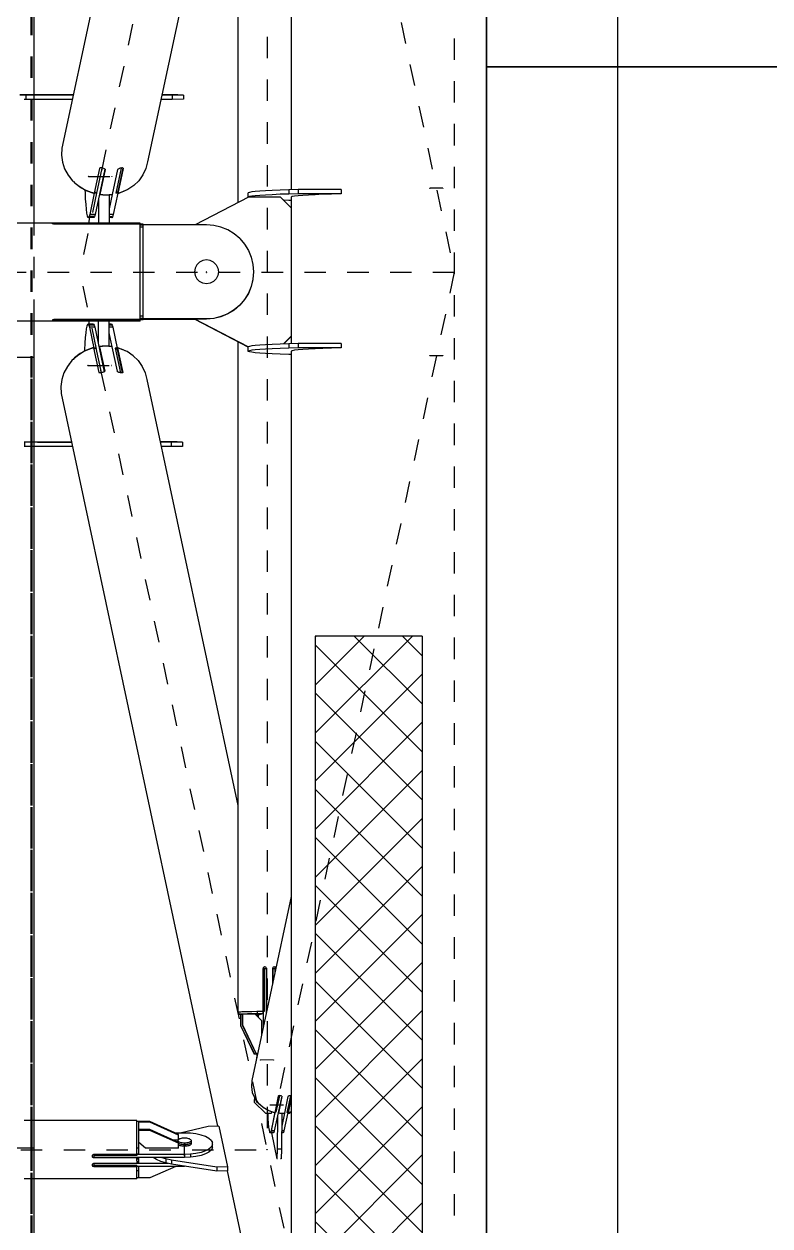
# Model space of a CAD drawing. Header units: millimetres. Extents: x 149919 to 150445, y 136651 to 136866.
# Drawn here: x 150263.5 to 150266.99, y 136762.32 to 136767.93 of the extents above; entities that cross this region are included whole.
import ezdxf

# ---------------------------------------------------------------- set-up
doc = ezdxf.new("R2010")
doc.units = ezdxf.units.MM
doc.header["$LTSCALE"] = 0.25
for name, pattern in [('CENTER', [50.8, 31.75, -6.35, 6.35, -6.35]), ('HIDDEN', [9.525, 6.35, -3.175]), ('XKITLINE00', [0]), ('XKITLINE02', [4, 2, -2])]:
    doc.linetypes.add(name, pattern=pattern)
doc.layers.add('Wall', color=7, linetype='Continuous')

# ---------------------------------------------------------------- blocks, each defined once
blk = doc.blocks.new('çatıı')
h = blk.add_hatch()
h.set_pattern_fill('ANSI37', color=1, scale=5, style=0)
h.set_pattern_definition([(45, (-69476.393, -4107.69), (-11.2253202, 11.2253202), []), (135, (-69476.393, -4107.69), (-11.2253202, -11.2253202), [])])
h.paths.add_polyline_path([(12355, 11470.27), (12305, 11470.27), (12305, 10170.27), (12355, 10170.27)])
at = {"color": 8, "linetype": 'CENTER'}
for p, q in [((12370, 12689.51), (12370, 11020.27)), ((12370, 12460.27), (12196.44, 11647.05)), ((12282.5, 12050.27), (12282.5, 11230.27)), ((12282.5, 12050.27), (12370, 11640.27)), ((12199.06, 11685.03), (12210.02, 11685)), ((12364.62, 11679.44), (12358.65, 11679.46)), ((11840, 11640.27), (12370, 11640.27)), ((12254.2, 11640.14), (12254.2, 11640.41)), ((12370, 11640.27), (12282.5, 11230.27)), ((12196.41, 11633.65), (12370, 10820.27)), ((12198.82, 11596.7), (12209.78, 11596.67)), ((12364.65, 11601.21), (12358.67, 11601.22)), ((12285.48, 11272.17), (12279.51, 11272.19)), ((12283.97, 11251.2), (12289.95, 11251.19)), ((12243.98, 11227.5), (12243.98, 11233.05)), ((11927.5, 11230.27), (12282.5, 11230.27))]:
    blk.add_line(p, q, dxfattribs=at)
at = {"color": 8, "linetype": 'XKITLINE00'}
for p, q in [((12446.2, 12689.51), (12446.2, 11020.27)), ((12293.8, 12255.76), (12293.8, 11678.81)), ((12259.38, 12039.06), (12186.64, 11698.23)), ((12268.9, 11986.86), (12268.9, 11672.77)), ((12268.9, 11889.45), (12226.71, 11691.79)), ((12169.75, 11722.97), (12166.99, 11722.98)), ((12173.13, 11723.1), (12167.01, 11723.11)), ((12169.75, 11720.97), (12168.99, 11720.97)), ((12175.87, 11722.96), (12169.75, 11722.97)), ((12169.75, 11722.97), (12169.75, 11720.97)), ((12175.87, 11720.96), (12169.75, 11720.97)), ((12179.41, 11723.1), (12173.13, 11723.1)), ((12182.15, 11722.95), (12175.87, 11722.96)), ((12182.15, 11720.95), (12175.87, 11720.96)), ((12185.8, 11723.09), (12179.41, 11723.1)), ((12188.54, 11722.95), (12182.15, 11722.95)), ((12188.54, 11720.95), (12182.15, 11720.95)), ((12191.94, 11723.09), (12185.8, 11723.09)), ((12191.91, 11722.95), (12188.54, 11722.95)), ((12191.49, 11720.95), (12188.54, 11720.95)), ((12238.16, 11721), (12232.95, 11720.99)), ((12238.16, 11723), (12233.37, 11722.99)), ((12235.42, 11723.14), (12233.41, 11723.14)), ((12240.76, 11723.16), (12235.42, 11723.14)), ((12235.42, 11723.14), (12235.42, 11722.99)), ((12243.5, 11723.02), (12238.16, 11723)), ((12238.16, 11723), (12238.16, 11721)), ((12243.5, 11721.02), (12238.16, 11721)), ((12243.5, 11723.02), (12240.76, 11723.16)), ((12240.76, 11723.16), (12240.76, 11723.01)), ((12243.5, 11723.02), (12243.5, 11721.02)), ((12186.64, 11698.23), (12186.46, 11694.98)), ((12186.46, 11694.98), (12186.9, 11691.73)), ((12186.9, 11691.73), (12187.93, 11688.58)), ((12226.71, 11691.79), (12225.93, 11688.64)), ((12187.93, 11688.58), (12189.54, 11685.63)), ((12189.54, 11685.63), (12191.66, 11682.96)), ((12204.21, 11688.73), (12201.73, 11677.11)), ((12206.71, 11688.46), (12202.18, 11667.23)), ((12205.26, 11688.86), (12202.78, 11677.23)), ((12204.31, 11688.85), (12204.21, 11688.73)), ((12204.51, 11688.94), (12204.31, 11688.85)), ((12206.75, 11688.42), (12204.4, 11677.41)), ((12206.92, 11688.16), (12204.43, 11676.53)), ((12204.79, 11688.98), (12204.51, 11688.94)), ((12205.12, 11688.98), (12204.79, 11688.98)), ((12205.26, 11688.86), (12205.04, 11688.98)), ((12205.48, 11688.93), (12205.12, 11688.98)), ((12205.77, 11688.86), (12205.26, 11688.86)), ((12205.85, 11688.84), (12205.48, 11688.93)), ((12206.2, 11688.71), (12205.85, 11688.84)), ((12206.45, 11688.58), (12206.2, 11688.71)), ((12206.5, 11688.57), (12206.45, 11688.58)), ((12206.72, 11688.45), (12206.5, 11688.57)), ((12206.87, 11688.31), (12206.72, 11688.45)), ((12206.87, 11688.31), (12206.92, 11688.16)), ((12212.69, 11688.16), (12210.21, 11676.53)), ((12214.3, 11688.84), (12211.81, 11677.21)), ((12212.8, 11688.3), (12212.69, 11688.16)), ((12215.15, 11688.92), (12212.76, 11677.72)), ((12213, 11688.44), (12212.8, 11688.3)), ((12215.18, 11688.91), (12212.85, 11677.99)), ((12215.36, 11688.71), (12212.88, 11677.08)), ((12213.27, 11688.57), (12213, 11688.44)), ((12213.48, 11688.63), (12213.27, 11688.57)), ((12213.59, 11688.68), (12213.48, 11688.63)), ((12213.95, 11688.81), (12213.59, 11688.68)), ((12214.31, 11688.9), (12213.95, 11688.81)), ((12214.3, 11688.84), (12214.06, 11688.84)), ((12214.45, 11688.92), (12214.3, 11688.84)), ((12214.65, 11688.95), (12214.31, 11688.9)), ((12214.95, 11688.95), (12214.65, 11688.95)), ((12215.17, 11688.91), (12214.95, 11688.95)), ((12215.32, 11688.83), (12215.17, 11688.91)), ((12215.32, 11688.83), (12215.36, 11688.71)), ((12224.55, 11685.68), (12222.64, 11683.01)), ((12225.93, 11688.64), (12224.55, 11685.68)), ((12190.34, 11684.63), (12190.63, 11684.17)), ((12190.63, 11684.17), (12191.16, 11683.59)), ((12194.25, 11680.66), (12191.66, 11682.96)), ((12192.07, 11682.6), (12192.84, 11681.75)), ((12195.46, 11679.7), (12192.84, 11681.75)), ((12197.21, 11678.79), (12194.25, 11680.66)), ((12220.24, 11680.69), (12217.42, 11678.82)), ((12222.64, 11683.01), (12220.24, 11680.69)), ((12198.41, 11678.08), (12195.46, 11679.7)), ((12200.45, 11677.42), (12197.21, 11678.79)), ((12197.44, 11678.61), (12197.47, 11677.55)), ((12197.47, 11677.55), (12197.6, 11674.57)), ((12197.6, 11674.57), (12197.78, 11671.91)), ((12198.45, 11678.27), (12198.41, 11678.08)), ((12201.59, 11676.94), (12198.41, 11678.08)), ((12201.82, 11677.23), (12199.69, 11667.23)), ((12201.73, 11677.11), (12200.45, 11677.42)), ((12201.63, 11677.13), (12201.59, 11676.94)), ((12201.81, 11677.51), (12201.82, 11677.23)), ((12202.78, 11677.23), (12201.82, 11677.23)), ((12202.78, 11677.23), (12201.86, 11677.72)), ((12203.74, 11674.54), (12203.71, 11663.11)), ((12204.27, 11677.05), (12204.3, 11676.38)), ((12204.42, 11676.96), (12204.3, 11676.38)), ((12205.74, 11676.23), (12204.3, 11676.38)), ((12204.4, 11677.63), (12204.42, 11676.96)), ((12204.4, 11677.41), (12204.43, 11676.53)), ((12207.41, 11676.3), (12204.43, 11676.53)), ((12205.78, 11676.43), (12205.74, 11676.23)), ((12207.19, 11676.18), (12205.74, 11676.23)), ((12208.64, 11676.22), (12207.19, 11676.18)), ((12210.21, 11676.53), (12207.41, 11676.3)), ((12208.68, 11676.4), (12208.64, 11676.22)), ((12210.07, 11676.37), (12208.64, 11676.22)), ((12208.72, 11676.23), (12208.69, 11663.11)), ((12210.14, 11676.52), (12208.71, 11669.8)), ((12210.11, 11676.52), (12210.07, 11676.37)), ((12212.78, 11677.21), (12210.64, 11667.21)), ((12212.76, 11677.72), (12211.81, 11677.21)), ((12212.78, 11677.21), (12211.81, 11677.21)), ((12212.87, 11677.49), (12212.74, 11676.91)), ((12213.97, 11677.36), (12212.74, 11676.91)), ((12212.74, 11677.03), (12212.74, 11676.91)), ((12212.76, 11677.72), (12212.78, 11677.21)), ((12212.85, 11678.12), (12212.87, 11677.49)), ((12212.85, 11677.99), (12212.88, 11677.08)), ((12214.28, 11677.44), (12212.88, 11677.08)), ((12217.42, 11678.82), (12214.28, 11677.44)), ((12215.84, 11678.04), (12214.73, 11677.64)), ((12216.51, 11678.42), (12215.84, 11678.04)), ((12215.86, 11678.13), (12215.84, 11678.04)), ((12273.8, 11675.32), (12248.96, 11662.4)), ((12274.31, 11677.55), (12273.76, 11677.36)), ((12273.76, 11675.3), (12273.76, 11677.36)), ((12274.31, 11675.55), (12273.76, 11675.36)), ((12288.8, 11675.32), (12273.8, 11675.32)), ((12275.4, 11677.74), (12274.31, 11677.55)), ((12275.4, 11675.74), (12274.31, 11675.55)), ((12277.03, 11677.93), (12275.4, 11677.74)), ((12277.03, 11675.93), (12275.4, 11675.74)), ((12279.18, 11678.11), (12277.03, 11677.93)), ((12279.18, 11676.12), (12277.03, 11675.93)), ((12281.83, 11678.29), (12279.18, 11678.11)), ((12281.83, 11676.29), (12279.18, 11676.12)), ((12284.98, 11678.46), (12281.83, 11678.29)), ((12284.98, 11676.46), (12281.83, 11676.29)), ((12288.59, 11678.62), (12284.98, 11678.46)), ((12288.59, 11676.63), (12284.98, 11676.46)), ((12292.65, 11678.78), (12288.59, 11678.62)), ((12292.65, 11676.78), (12288.59, 11676.63)), ((12293.8, 11670.32), (12288.8, 11675.32)), ((12297.11, 11678.92), (12292.65, 11678.78)), ((12292.65, 11678.78), (12292.65, 11676.78)), ((12297.11, 11676.92), (12292.65, 11676.78)), ((12294.31, 11675.55), (12293.76, 11675.36)), ((12293.76, 11675.36), (12293.76, 11675.16)), ((12293.8, 11675.15), (12293.76, 11675.16)), ((12293.8, 11675.37), (12293.8, 11670.32)), ((12295.4, 11675.74), (12294.31, 11675.55)), ((12297.03, 11675.93), (12295.4, 11675.74)), ((12299.18, 11676.12), (12297.03, 11675.93)), ((12317.11, 11678.92), (12297.11, 11678.92)), ((12297.11, 11678.92), (12297.11, 11676.92)), ((12317.11, 11676.92), (12297.11, 11676.92)), ((12301.83, 11676.29), (12299.18, 11676.12)), ((12304.98, 11676.46), (12301.83, 11676.29)), ((12308.59, 11676.63), (12304.98, 11676.46)), ((12312.65, 11676.78), (12308.59, 11676.63)), ((12317.11, 11676.92), (12312.65, 11676.78)), ((12317.11, 11678.92), (12317.11, 11676.92)), ((12197.78, 11671.91), (12197.99, 11669.65)), ((12197.99, 11669.65), (12198.24, 11667.86)), ((12292.65, 11673.74), (12290.29, 11673.83)), ((12293.8, 11673.7), (12292.65, 11673.74)), ((12293.8, 11670.32), (12293.8, 11610.35)), ((12223.2, 11663.11), (11986.8, 11663.11)), ((12198.24, 11667.86), (12198.52, 11666.59)), ((12198.52, 11666.59), (12198.81, 11665.88)), ((12199.1, 11665.75), (12198.81, 11665.88)), ((12199.4, 11666.21), (12199.1, 11665.75)), ((12201.59, 11665.74), (12199.1, 11665.75)), ((12199.34, 11665.75), (12199.33, 11663.11)), ((12199.69, 11667.23), (12199.4, 11666.21)), ((12201.89, 11666.2), (12199.4, 11666.21)), ((12202.18, 11667.23), (12199.69, 11667.23)), ((12201.89, 11666.2), (12201.59, 11665.74)), ((12202.18, 11667.23), (12201.89, 11666.2)), ((12210.06, 11665.72), (12208.69, 11665.73)), ((12210.64, 11667.21), (12208.7, 11667.21)), ((12210.36, 11666.18), (12208.7, 11666.18)), ((12210.36, 11666.18), (12210.06, 11665.72)), ((12210.64, 11667.21), (12210.36, 11666.18)), ((12223.2, 11661.97), (12223.2, 11663.11)), ((12182.19, 11662.94), (12182.11, 11662.92)), ((12182.11, 11662.92), (12182.11, 11662.91)), ((12182.36, 11662.96), (12182.19, 11662.94)), ((12182.36, 11662.83), (12182.19, 11662.89)), ((12182.6, 11662.97), (12182.36, 11662.96)), ((12182.6, 11662.78), (12182.36, 11662.83)), ((12182.89, 11662.97), (12182.6, 11662.97)), ((12182.89, 11662.75), (12182.6, 11662.78)), ((12183.2, 11662.98), (12182.89, 11662.97)), ((12182.89, 11662.97), (12182.89, 11662.75)), ((12183.2, 11662.74), (12182.89, 11662.75)), ((12183.2, 11662.98), (12183.2, 11662.74)), ((12223.2, 11662.98), (12183.2, 11662.98)), ((12223.2, 11662.74), (12183.2, 11662.74)), ((12224.7, 11662.62), (12223.2, 11662.62)), ((12224.7, 11662.56), (12223.2, 11662.56)), ((12254.2, 11662.4), (12223.2, 11662.4)), ((12224.7, 11662.27), (12223.2, 11662.27)), ((12223.2, 11619.05), (12223.2, 11661.97)), ((12224.7, 11661.36), (12223.2, 11661.36)), ((12224.7, 11662.62), (12224.7, 11662.56)), ((12224.7, 11662.56), (12224.7, 11662.4)), ((12224.7, 11621.32), (12224.7, 11662.27)), ((12257.64, 11662.13), (12254.2, 11662.4)), ((12260.99, 11661.32), (12257.64, 11662.13)), ((12264.18, 11660), (12260.99, 11661.32)), ((12267.13, 11658.2), (12264.18, 11660)), ((12269.75, 11655.96), (12267.13, 11658.2)), ((12269.75, 11655.96), (12271.99, 11653.34)), ((12271.99, 11653.34), (12273.8, 11650.39)), ((12273.8, 11650.39), (12275.12, 11647.21)), ((12275.12, 11647.21), (12275.92, 11643.85)), ((12248.87, 11642.19), (12248.6, 11640.46)), ((12249.66, 11643.75), (12248.87, 11642.19)), ((12250.9, 11644.99), (12249.66, 11643.75)), ((12252.46, 11645.78), (12250.9, 11644.99)), ((12254.2, 11646.06), (12252.46, 11645.78)), ((12255.93, 11645.78), (12254.2, 11646.06)), ((12257.49, 11644.99), (12255.93, 11645.78)), ((12258.73, 11643.75), (12257.49, 11644.99)), ((12258.73, 11643.75), (12259.52, 11642.19)), ((12259.52, 11642.19), (12259.8, 11640.46)), ((12275.92, 11643.85), (12276.2, 11640.41)), ((12248.6, 11640.46), (12248.87, 11638.73)), ((12248.87, 11638.73), (12249.66, 11637.17)), ((12248.87, 11638.71), (12249.66, 11637.14)), ((12248.87, 11638.71), (12249.66, 11637.14)), ((12248.87, 11638.68), (12249.66, 11637.12)), ((12250.9, 11635.93), (12249.66, 11637.17)), ((12250.9, 11635.91), (12249.66, 11637.14)), ((12250.9, 11635.91), (12249.66, 11637.14)), ((12250.9, 11635.88), (12249.66, 11637.12)), ((12252.46, 11635.14), (12250.9, 11635.93)), ((12252.46, 11635.11), (12250.9, 11635.91)), ((12252.46, 11635.11), (12250.9, 11635.91)), ((12252.46, 11635.09), (12250.9, 11635.88)), ((12254.2, 11634.86), (12252.46, 11635.14)), ((12254.2, 11634.84), (12252.46, 11635.11)), ((12254.2, 11634.84), (12252.46, 11635.11)), ((12254.2, 11634.81), (12252.46, 11635.09)), ((12255.93, 11635.14), (12254.2, 11634.86)), ((12255.93, 11635.11), (12254.2, 11634.84)), ((12255.93, 11635.11), (12254.2, 11634.84)), ((12255.93, 11635.09), (12254.2, 11634.81)), ((12257.49, 11635.93), (12255.93, 11635.14)), ((12257.49, 11635.91), (12255.93, 11635.11)), ((12257.49, 11635.91), (12255.93, 11635.11)), ((12257.49, 11635.88), (12255.93, 11635.09)), ((12258.73, 11637.17), (12257.49, 11635.93)), ((12258.73, 11637.14), (12257.49, 11635.91)), ((12258.73, 11637.14), (12257.49, 11635.91)), ((12258.73, 11637.12), (12257.49, 11635.88)), ((12259.52, 11638.73), (12258.73, 11637.17)), ((12259.52, 11638.71), (12258.73, 11637.14)), ((12259.52, 11638.71), (12258.73, 11637.14)), ((12259.52, 11638.68), (12258.73, 11637.12)), ((12259.8, 11640.46), (12259.52, 11638.73)), ((12275.92, 11636.97), (12275.12, 11633.62)), ((12275.92, 11636.91), (12275.12, 11633.56)), ((12276.2, 11640.41), (12275.92, 11636.97)), ((12254.2, 11634.86), (12254.2, 11634.84)), ((12254.2, 11634.84), (12254.2, 11634.81)), ((12273.8, 11630.43), (12271.99, 11627.49)), ((12273.8, 11630.37), (12271.99, 11627.42)), ((12275.12, 11633.62), (12273.8, 11630.43)), ((12275.12, 11633.56), (12273.8, 11630.37)), ((12269.75, 11624.86), (12267.13, 11622.62)), ((12269.75, 11624.8), (12267.13, 11622.56)), ((12271.99, 11627.49), (12269.75, 11624.86)), ((12271.99, 11627.42), (12269.75, 11624.8)), ((12224.7, 11619.67), (12223.2, 11619.67)), ((12223.2, 11617.44), (12223.2, 11619.05)), ((12224.7, 11618.55), (12223.2, 11618.55)), ((12254.2, 11618.42), (12223.2, 11618.42)), ((12254.2, 11618.36), (12223.2, 11618.36)), ((12224.7, 11618.14), (12223.2, 11618.14)), ((12224.7, 11618.55), (12224.7, 11621.32)), ((12224.7, 11617.94), (12224.7, 11618.36)), ((12248.84, 11618.21), (12224.7, 11618.21)), ((12248.96, 11618.15), (12224.7, 11618.15)), ((12273.76, 11605.25), (12248.55, 11618.36)), ((12273.76, 11605.37), (12248.81, 11618.35)), ((12257.64, 11618.69), (12254.2, 11618.42)), ((12257.64, 11618.63), (12254.2, 11618.36)), ((12254.2, 11618.42), (12254.2, 11618.36)), ((12260.99, 11619.5), (12257.64, 11618.69)), ((12260.99, 11619.44), (12257.64, 11618.63)), ((12257.64, 11618.69), (12257.64, 11618.63)), ((12264.18, 11620.82), (12260.99, 11619.5)), ((12264.18, 11620.76), (12260.99, 11619.44)), ((12267.13, 11622.62), (12264.18, 11620.82)), ((12267.13, 11622.56), (12264.18, 11620.76)), ((12223.2, 11617.44), (11986.8, 11617.44)), ((12182.19, 11617.9), (12182.11, 11617.87)), ((12182.11, 11617.87), (12182.11, 11617.83)), ((12182.19, 11617.79), (12182.11, 11617.83)), ((12182.36, 11617.98), (12182.19, 11617.9)), ((12182.36, 11617.76), (12182.19, 11617.79)), ((12182.6, 11618.04), (12182.36, 11617.98)), ((12182.6, 11617.74), (12182.36, 11617.76)), ((12182.89, 11618.08), (12182.6, 11618.04)), ((12182.89, 11617.72), (12182.6, 11617.74)), ((12183.2, 11618.09), (12182.89, 11618.08)), ((12182.89, 11618.08), (12182.89, 11617.72)), ((12183.2, 11617.72), (12182.89, 11617.72)), ((12183.2, 11618.09), (12183.2, 11617.72)), ((12223.2, 11618.09), (12183.2, 11618.09)), ((12223.2, 11617.72), (12183.2, 11617.72)), ((12198.07, 11613.79), (12197.81, 11611.98)), ((12198.34, 11615.09), (12198.07, 11613.79)), ((12198.64, 11615.82), (12198.34, 11615.09)), ((12198.94, 11615.98), (12198.64, 11615.82)), ((12201.43, 11615.97), (12198.94, 11615.98)), ((12198.94, 11615.98), (12199.23, 11615.55)), ((12199.2, 11617.44), (12199.2, 11615.98)), ((12201.72, 11615.54), (12199.23, 11615.55)), ((12199.23, 11615.55), (12199.51, 11614.55)), ((12202, 11614.54), (12199.51, 11614.55)), ((12199.51, 11614.55), (12201.61, 11604.73)), ((12201.43, 11615.97), (12201.72, 11615.54)), ((12201.72, 11615.54), (12202, 11614.54)), ((12202, 11614.54), (12206.45, 11593.71)), ((12203.59, 11617.44), (12203.56, 11607.26)), ((12208.57, 11617.44), (12208.53, 11605.69)), ((12209.89, 11615.95), (12208.56, 11615.96)), ((12210.19, 11615.52), (12208.56, 11615.53)), ((12210.47, 11614.52), (12208.56, 11614.52)), ((12209.89, 11615.95), (12210.19, 11615.52)), ((12210.19, 11615.52), (12210.47, 11614.52)), ((12210.47, 11614.52), (12212.56, 11604.71)), ((12224.7, 11618), (12223.2, 11618)), ((12197.4, 11607.03), (12197.25, 11604.04)), ((12197.59, 11609.7), (12197.4, 11607.03)), ((12197.81, 11611.98), (12197.59, 11609.7)), ((12208.55, 11611.85), (12209.93, 11605.41)), ((12268.9, 11607.78), (12268.9, 11294.5)), ((12293.8, 11610.35), (12290.16, 11606.72)), ((12293.8, 11610.23), (12290.29, 11606.72)), ((12297.11, 11606.95), (12292.65, 11606.81)), ((12293.8, 11610.35), (12293.8, 11610.29)), ((12293.8, 11610.29), (12293.8, 11606.85)), ((12317.11, 11606.95), (12297.11, 11606.95)), ((12297.11, 11606.95), (12297.11, 11604.95)), ((12317.11, 11606.95), (12317.11, 11604.95)), ((12196.87, 11603.13), (12193.91, 11601.25)), ((12195.24, 11602.27), (12194, 11601.31)), ((12198.19, 11603.88), (12195.24, 11602.27)), ((12200.11, 11604.51), (12196.87, 11603.13)), ((12197.25, 11604.04), (12197.23, 11603.36)), ((12201.38, 11605.02), (12198.19, 11603.88)), ((12198.19, 11603.88), (12198.23, 11603.71)), ((12201.51, 11604.86), (12200.11, 11604.51)), ((12201.38, 11605.02), (12201.41, 11604.83)), ((12201.51, 11604.86), (12203.95, 11593.45)), ((12201.61, 11604.73), (12201.6, 11604.46)), ((12202.57, 11604.73), (12201.61, 11604.73)), ((12202.57, 11604.73), (12201.64, 11604.24)), ((12202.57, 11604.73), (12205.01, 11593.32)), ((12204.09, 11605.56), (12204.06, 11604.9)), ((12205.53, 11605.71), (12204.09, 11605.56)), ((12204.09, 11605.56), (12204.21, 11604.99)), ((12204.21, 11604.99), (12204.18, 11604.33)), ((12204.22, 11605.41), (12204.19, 11604.53)), ((12204.19, 11604.53), (12206.49, 11593.75)), ((12207.07, 11605.64), (12204.22, 11605.41)), ((12204.22, 11605.41), (12206.66, 11594)), ((12206.98, 11605.75), (12205.53, 11605.71)), ((12205.53, 11605.71), (12205.57, 11605.52)), ((12208.43, 11605.7), (12206.98, 11605.75)), ((12210, 11605.4), (12207.07, 11605.64)), ((12209.86, 11605.55), (12208.43, 11605.7)), ((12208.43, 11605.7), (12208.46, 11605.53)), ((12209.86, 11605.55), (12209.89, 11605.41)), ((12210, 11605.4), (12212.44, 11593.99)), ((12211.6, 11604.71), (12214.04, 11593.3)), ((12212.56, 11604.71), (12211.6, 11604.71)), ((12212.54, 11604.19), (12211.6, 11604.71)), ((12213.57, 11604.61), (12212.53, 11604.99)), ((12212.53, 11604.99), (12212.53, 11604.88)), ((12212.53, 11604.99), (12212.65, 11604.42)), ((12212.56, 11604.71), (12212.54, 11604.19)), ((12212.54, 11604.19), (12214.89, 11593.22)), ((12212.67, 11604.83), (12212.63, 11603.93)), ((12212.65, 11604.42), (12212.63, 11603.79)), ((12212.63, 11603.93), (12214.92, 11593.22)), ((12212.67, 11604.83), (12215.1, 11593.42)), ((12213.95, 11604.51), (12212.67, 11604.83)), ((12217.09, 11603.13), (12213.95, 11604.51)), ((12215.63, 11603.84), (12214.59, 11604.23)), ((12216.16, 11603.54), (12215.63, 11603.84)), ((12215.63, 11603.84), (12215.65, 11603.76)), ((12219.91, 11601.25), (12217.09, 11603.13)), ((12274.31, 11605.58), (12273.76, 11605.39)), ((12273.76, 11603.19), (12273.76, 11605.39)), ((12274.31, 11603.58), (12273.76, 11603.39)), ((12274.31, 11603), (12273.76, 11603.19)), ((12275.4, 11605.77), (12274.31, 11605.58)), ((12275.4, 11603.78), (12274.31, 11603.58)), ((12275.4, 11602.81), (12274.31, 11603)), ((12277.03, 11605.96), (12275.4, 11605.77)), ((12277.03, 11603.96), (12275.4, 11603.78)), ((12277.03, 11602.62), (12275.4, 11602.81)), ((12279.18, 11606.15), (12277.03, 11605.96)), ((12279.18, 11604.15), (12277.03, 11603.96)), ((12279.18, 11602.43), (12277.03, 11602.62)), ((12281.83, 11606.33), (12279.18, 11606.15)), ((12281.83, 11604.33), (12279.18, 11604.15)), ((12281.83, 11602.26), (12279.18, 11602.43)), ((12284.98, 11606.5), (12281.83, 11606.33)), ((12284.98, 11604.5), (12281.83, 11604.33)), ((12284.98, 11602.09), (12281.83, 11602.26)), ((12288.59, 11606.66), (12284.98, 11606.5)), ((12288.59, 11604.66), (12284.98, 11604.5)), ((12288.59, 11601.92), (12284.98, 11602.09)), ((12292.65, 11606.81), (12288.59, 11606.66)), ((12292.65, 11604.81), (12288.59, 11604.66)), ((12292.65, 11601.77), (12288.59, 11601.92)), ((12292.65, 11606.81), (12292.65, 11604.81)), ((12297.11, 11604.95), (12292.65, 11604.81)), ((12293.8, 11601.74), (12292.65, 11601.77)), ((12294.31, 11603.58), (12293.76, 11603.39)), ((12293.76, 11603.39), (12293.76, 11603.19)), ((12293.8, 11603.18), (12293.76, 11603.19)), ((12293.8, 11603.4), (12293.8, 11020.27)), ((12295.4, 11603.78), (12294.31, 11603.58)), ((12297.03, 11603.96), (12295.4, 11603.78)), ((12299.18, 11604.15), (12297.03, 11603.96)), ((12317.11, 11604.95), (12297.11, 11604.95)), ((12301.83, 11604.33), (12299.18, 11604.15)), ((12304.98, 11604.5), (12301.83, 11604.33)), ((12308.59, 11604.66), (12304.98, 11604.5)), ((12312.65, 11604.81), (12308.59, 11604.66)), ((12317.11, 11604.95), (12312.65, 11604.81)), ((12189.22, 11596.26), (12187.62, 11593.29)), ((12191.34, 11598.94), (12189.22, 11596.26)), ((12190.39, 11597.81), (12190.13, 11597.41)), ((12190.79, 11598.25), (12190.39, 11597.81)), ((12193.91, 11601.25), (12191.34, 11598.94)), ((12192.61, 11600.23), (12191.86, 11599.4)), ((12193.81, 11601.16), (12192.61, 11600.23)), ((12222.32, 11598.94), (12219.91, 11601.25)), ((12222.32, 11598.94), (12224.24, 11596.26)), ((12224.24, 11596.26), (12225.63, 11593.29)), ((12186.6, 11590.13), (12186.17, 11586.87)), ((12187.62, 11593.29), (12186.6, 11590.13)), ((12203.95, 11593.45), (12204.06, 11593.33)), ((12204.25, 11593.25), (12204.06, 11593.33)), ((12204.53, 11593.21), (12204.25, 11593.25)), ((12204.86, 11593.21), (12204.53, 11593.21)), ((12205.01, 11593.32), (12204.8, 11593.21)), ((12205.22, 11593.26), (12204.86, 11593.21)), ((12205.44, 11593.32), (12205.01, 11593.32)), ((12205.59, 11593.35), (12205.22, 11593.26)), ((12205.94, 11593.48), (12205.59, 11593.35)), ((12206.07, 11593.55), (12205.94, 11593.48)), ((12206.24, 11593.6), (12206.07, 11593.55)), ((12206.47, 11593.72), (12206.24, 11593.6)), ((12206.61, 11593.86), (12206.47, 11593.72)), ((12206.66, 11594), (12206.61, 11593.86)), ((12212.44, 11593.99), (12212.54, 11593.85)), ((12212.74, 11593.71), (12212.54, 11593.85)), ((12213.01, 11593.59), (12212.74, 11593.71)), ((12213.09, 11593.57), (12213.01, 11593.59)), ((12213.34, 11593.45), (12213.09, 11593.57)), ((12213.69, 11593.33), (12213.34, 11593.45)), ((12214.05, 11593.24), (12213.69, 11593.33)), ((12214.04, 11593.3), (12213.82, 11593.3)), ((12214.17, 11593.22), (12214.04, 11593.3)), ((12214.39, 11593.19), (12214.05, 11593.24)), ((12214.69, 11593.18), (12214.39, 11593.19)), ((12214.91, 11593.22), (12214.69, 11593.18)), ((12215.06, 11593.3), (12214.91, 11593.22)), ((12215.1, 11593.42), (12215.06, 11593.3)), ((12225.63, 11593.29), (12226.42, 11590.13)), ((12226.42, 11590.13), (12268.9, 11391.11)), ((12186.17, 11586.87), (12186.36, 11583.61)), ((12186.36, 11583.61), (12259.42, 11241.28)), ((12172.76, 11560.91), (12168.99, 11560.91)), ((12169.24, 11560.77), (12168.99, 11560.77)), ((12169.24, 11558.77), (12168.99, 11558.77)), ((12175.35, 11560.76), (12169.24, 11560.77)), ((12169.24, 11560.77), (12169.24, 11558.77)), ((12175.35, 11558.76), (12169.24, 11558.77)), ((12179.03, 11560.9), (12172.76, 11560.91)), ((12181.62, 11560.76), (12175.35, 11560.76)), ((12181.62, 11558.76), (12175.35, 11558.76)), ((12185.41, 11560.89), (12179.03, 11560.9)), ((12188, 11560.75), (12181.62, 11560.76)), ((12188, 11558.75), (12181.62, 11558.76)), ((12191.21, 11560.89), (12185.41, 11560.89)), ((12191.24, 11560.75), (12188, 11560.75)), ((12191.67, 11558.75), (12188, 11558.75)), ((12235.09, 11560.95), (12232.65, 11560.94)), ((12237.67, 11560.8), (12232.69, 11560.79)), ((12237.67, 11558.8), (12233.11, 11558.79)), ((12240.45, 11560.96), (12235.09, 11560.95)), ((12235.09, 11560.95), (12235.09, 11560.8)), ((12243.04, 11560.82), (12237.67, 11560.8)), ((12237.67, 11560.8), (12237.67, 11558.8)), ((12243.04, 11558.82), (12237.67, 11558.8)), ((12243.04, 11560.82), (12240.45, 11560.96)), ((12240.45, 11560.96), (12240.45, 11560.81)), ((12243.04, 11560.82), (12243.04, 11558.82)), ((12293.8, 11348.62), (12275.45, 11262.65)), ((12280.65, 11315.09), (12280.58, 11314.82)), ((12280.75, 11315.32), (12280.65, 11315.09)), ((12280.94, 11315.51), (12280.75, 11315.32)), ((12281.18, 11315.63), (12280.94, 11315.51)), ((12281.39, 11315.66), (12281.15, 11315.62)), ((12281.44, 11315.67), (12281.18, 11315.63)), ((12281.65, 11315.62), (12281.39, 11315.66)), ((12281.7, 11315.63), (12281.44, 11315.67)), ((12281.89, 11315.5), (12281.65, 11315.62)), ((12281.94, 11315.51), (12281.7, 11315.63)), ((12282.08, 11315.31), (12281.89, 11315.5)), ((12282.13, 11315.32), (12281.94, 11315.51)), ((12282.08, 11315.31), (12282.2, 11315.07)), ((12282.13, 11315.32), (12282.25, 11315.09)), ((12282.25, 11315.09), (12282.2, 11315.07)), ((12282.2, 11315.07), (12282.24, 11314.81)), ((12282.25, 11315.09), (12282.29, 11314.82)), ((12285.12, 11315.08), (12285.08, 11314.82)), ((12285.24, 11315.32), (12285.12, 11315.08)), ((12285.43, 11315.5), (12285.24, 11315.32)), ((12285.66, 11315.62), (12285.43, 11315.5)), ((12285.87, 11315.65), (12285.64, 11315.61)), ((12285.92, 11315.66), (12285.66, 11315.62)), ((12286.13, 11315.6), (12285.87, 11315.65)), ((12286.18, 11315.62), (12285.92, 11315.66)), ((12286.36, 11315.48), (12286.13, 11315.6)), ((12286.41, 11315.5), (12286.18, 11315.62)), ((12286.36, 11315.48), (12286.51, 11315.33)), ((12286.41, 11315.5), (12286.58, 11315.33)), ((12286.51, 11315.33), (12286.55, 11315.29)), ((12286.55, 11315.29), (12286.64, 11315.1)), ((12286.6, 11315.31), (12286.66, 11315.17)), ((12280.58, 11314.82), (12280.58, 11294.83)), ((12280.64, 11314.81), (12280.58, 11314.79)), ((12281.12, 11314.82), (12280.64, 11314.81)), ((12280.64, 11314.81), (12280.64, 11294.82)), ((12281.12, 11314.82), (12281.12, 11294.82)), ((12282.16, 11314.81), (12281.12, 11314.82)), ((12282.16, 11314.81), (12282.16, 11294.11)), ((12282.29, 11314.82), (12282.24, 11314.81)), ((12282.24, 11314.81), (12282.24, 11294.81)), ((12282.29, 11314.82), (12282.29, 11294.83)), ((12285.08, 11314.82), (12285.08, 11307.8)), ((12285.15, 11314.81), (12285.08, 11314.79)), ((12286.19, 11314.8), (12285.15, 11314.81)), ((12285.15, 11314.81), (12285.15, 11308.11)), ((12286.19, 11314.8), (12286.19, 11313)), ((12286.58, 11314.8), (12286.19, 11314.8)), ((12269.51, 11294.58), (12268.9, 11294.5)), ((12268.9, 11294.5), (12268.97, 11294.42)), ((12269.25, 11294.39), (12268.97, 11294.42)), ((12269.49, 11294.54), (12269.25, 11294.47)), ((12269.25, 11294.47), (12269.25, 11293.47)), ((12269.49, 11293.54), (12269.25, 11293.47)), ((12269.56, 11293.4), (12269.25, 11293.47)), ((12270.27, 11294.61), (12269.49, 11294.54)), ((12270.27, 11293.61), (12269.49, 11293.54)), ((12270.77, 11294.66), (12269.51, 11294.58)), ((12270.06, 11293.36), (12269.56, 11293.4)), ((12270.14, 11293.38), (12270.06, 11293.35)), ((12270.06, 11293.35), (12270.06, 11288.36)), ((12270.14, 11293.38), (12270.14, 11288.38)), ((12270.94, 11293.38), (12270.14, 11293.38)), ((12271.57, 11294.67), (12270.27, 11294.61)), ((12271.02, 11293.64), (12270.27, 11293.61)), ((12272.62, 11294.72), (12270.77, 11294.66)), ((12271.03, 11293.64), (12270.94, 11293.62)), ((12270.94, 11293.62), (12270.94, 11288.62)), ((12271.03, 11293.64), (12271.03, 11288.65)), ((12277.01, 11293.63), (12271.03, 11293.64)), ((12271.57, 11293.67), (12271.05, 11293.64)), ((12273.33, 11294.72), (12271.57, 11294.67)), ((12273.33, 11293.73), (12271.57, 11293.67)), ((12274.96, 11294.77), (12272.62, 11294.72)), ((12275.48, 11294.77), (12273.33, 11294.72)), ((12275.48, 11293.77), (12273.33, 11293.73)), ((12277.68, 11294.81), (12274.96, 11294.77)), ((12275.48, 11294.76), (12275.29, 11294.76)), ((12277.92, 11294.8), (12275.48, 11294.77)), ((12277.92, 11293.8), (12275.48, 11293.77)), ((12277.01, 11293.63), (12279.99, 11290.62)), ((12278.27, 11293.14), (12277.49, 11293.15)), ((12280.58, 11294.83), (12277.68, 11294.81)), ((12277.92, 11294.8), (12277.9, 11294.79)), ((12280.55, 11294.82), (12277.92, 11294.8)), ((12277.92, 11294.8), (12277.92, 11293.8)), ((12280.55, 11293.82), (12277.92, 11293.8)), ((12280.55, 11293.82), (12278.27, 11293.14)), ((12278.35, 11293.16), (12278.35, 11292.28)), ((12280.55, 11294.82), (12280.55, 11293.82)), ((12280.67, 11294.82), (12280.64, 11294.82)), ((12281.12, 11294.82), (12280.67, 11294.82)), ((12280.67, 11294.82), (12280.67, 11287.11)), ((12282.27, 11294.82), (12282.16, 11294.79)), ((12282.29, 11294.83), (12282.24, 11294.81)), ((12282.27, 11294.81), (12282.24, 11294.81)), ((12282.27, 11294.82), (12282.27, 11294.6)), ((12282.32, 11294.83), (12282.29, 11294.83)), ((12270.14, 11288.38), (12270.06, 11288.36)), ((12270.06, 11288.36), (12276.53, 11274.85)), ((12270.14, 11288.38), (12276.62, 11274.87)), ((12271.03, 11288.65), (12270.94, 11288.62)), ((12270.94, 11288.62), (12277.42, 11275.11)), ((12271.03, 11288.65), (12277.5, 11275.14)), ((12279.99, 11290.62), (12279.99, 11283.95)), ((12276.62, 11274.87), (12276.53, 11274.85)), ((12277.78, 11274.84), (12276.53, 11274.85)), ((12277.78, 11274.87), (12276.62, 11274.87)), ((12277.5, 11275.14), (12277.42, 11275.11)), ((12278.11, 11275.11), (12277.42, 11275.11)), ((12278.11, 11275.13), (12277.5, 11275.14)), ((12277.66, 11273.17), (12277.65, 11272.98)), ((12277.68, 11273.67), (12277.66, 11273.17)), ((12277.7, 11274.12), (12277.68, 11273.67)), ((12277.74, 11274.51), (12277.7, 11274.12)), ((12277.78, 11274.83), (12277.74, 11274.51)), ((12277.82, 11275.07), (12277.78, 11274.83)), ((12277.83, 11275.11), (12277.82, 11275.07)), ((12278.01, 11275.11), (12278.05, 11274.91)), ((12275.45, 11262.65), (12275.2, 11259.85)), ((12275.2, 11259.85), (12275.64, 11257.05)), ((12275.64, 11257.05), (12276.74, 11254.38)), ((12276.72, 11254.43), (12276.5, 11253.37)), ((12276.5, 11253.37), (12276.53, 11252.45)), ((12276.89, 11254.17), (12276.53, 11252.45)), ((12276.74, 11254.38), (12278.44, 11251.99)), ((12289.35, 11255.33), (12285.89, 11239.12)), ((12287.79, 11255.3), (12286.14, 11247.57)), ((12288.33, 11255.47), (12286.68, 11247.74)), ((12287.87, 11255.38), (12287.79, 11255.3)), ((12289.39, 11255.29), (12287.82, 11247.93)), ((12289.49, 11255.11), (12287.84, 11247.37)), ((12287.99, 11255.46), (12287.87, 11255.38)), ((12288.2, 11255.52), (12287.99, 11255.46)), ((12288.44, 11255.54), (12288.2, 11255.52)), ((12288.33, 11255.47), (12288.24, 11255.52)), ((12289.01, 11255.47), (12288.33, 11255.47)), ((12288.71, 11255.52), (12288.44, 11255.54)), ((12288.97, 11255.48), (12288.71, 11255.52)), ((12289.19, 11255.41), (12288.97, 11255.48)), ((12289.37, 11255.32), (12289.19, 11255.41)), ((12289.37, 11255.32), (12289.47, 11255.21)), ((12289.47, 11255.21), (12289.49, 11255.11)), ((12292.28, 11255.1), (12290.63, 11247.37)), ((12293.41, 11255.46), (12291.76, 11247.73)), ((12293.8, 11255.45), (12292.2, 11247.97)), ((12292.34, 11255.21), (12292.28, 11255.1)), ((12293.8, 11255.18), (12292.29, 11248.14)), ((12293.8, 11254.5), (12292.31, 11247.55)), ((12292.48, 11255.31), (12292.34, 11255.21)), ((12292.68, 11255.4), (12292.48, 11255.31)), ((12292.93, 11255.47), (12292.68, 11255.4)), ((12293.41, 11255.46), (12292.89, 11255.46)), ((12293.19, 11255.51), (12292.93, 11255.47)), ((12293.45, 11255.52), (12293.19, 11255.51)), ((12293.52, 11255.52), (12293.41, 11255.46)), ((12293.67, 11255.5), (12293.45, 11255.52)), ((12293.8, 11255.46), (12293.67, 11255.5)), ((12281.89, 11247.22), (12276.53, 11252.45)), ((12280.66, 11249.99), (12278.44, 11251.99)), ((12278.99, 11251.5), (12279.06, 11251.41)), ((12279.49, 11251.05), (12279.06, 11251.41)), ((12283.29, 11248.49), (12280.66, 11249.99)), ((12281.1, 11249.7), (12280.93, 11249.84)), ((12283.29, 11248.49), (12281.1, 11249.7)), ((12286.14, 11247.57), (12283.29, 11248.49)), ((12283.46, 11248.39), (12283.3, 11248.49)), ((12283.47, 11248.43), (12283.46, 11248.39)), ((12286.04, 11247.56), (12283.46, 11248.39)), ((12284.56, 11248.04), (12284.38, 11247.21)), ((12286.23, 11247.74), (12284.39, 11239.12)), ((12286.05, 11247.6), (12286.04, 11247.56)), ((12286.22, 11247.97), (12286.23, 11247.74)), ((12286.68, 11247.74), (12286.23, 11247.98)), ((12286.68, 11247.74), (12286.23, 11247.74)), ((12287.73, 11247.75), (12287.74, 11247.28)), ((12287.83, 11247.67), (12287.74, 11247.28)), ((12287.81, 11248.14), (12287.83, 11247.67)), ((12287.82, 11247.93), (12287.84, 11247.37)), ((12292.21, 11247.73), (12290.37, 11239.11)), ((12292.2, 11247.97), (12291.76, 11247.73)), ((12292.21, 11247.73), (12291.76, 11247.73)), ((12292.2, 11247.97), (12292.21, 11247.73)), ((12292.21, 11247.73), (12292.22, 11247.54)), ((12292.3, 11247.93), (12292.22, 11247.54)), ((12292.31, 11247.57), (12292.22, 11247.54)), ((12292.29, 11248.37), (12292.3, 11247.93)), ((12292.29, 11248.14), (12292.31, 11247.55)), ((12293.8, 11248.04), (12292.31, 11247.55)), ((12293.8, 11247.84), (12292.85, 11247.19)), ((12221.68, 11243.9), (12168.99, 11243.9)), ((12221.68, 11228.07), (12221.68, 11243.9)), ((12222.68, 11243.48), (12221.68, 11243.48)), ((12222.68, 11239.29), (12222.68, 11243.48)), ((12227.68, 11243.47), (12222.68, 11243.47)), ((12227.68, 11243.08), (12222.68, 11243.08)), ((12227.68, 11243.47), (12227.68, 11243.08)), ((12241.18, 11237.46), (12227.68, 11243.47)), ((12241.18, 11237.08), (12227.68, 11243.08)), ((12284.38, 11247.21), (12281.89, 11247.22)), ((12282.6, 11247.22), (12282.91, 11245.77)), ((12282.86, 11247.22), (12282.94, 11244.9)), ((12282.94, 11244.9), (12283.07, 11242.65)), ((12283.07, 11242.65), (12283.25, 11240.78)), ((12287.38, 11246.13), (12287.31, 11230.56)), ((12288.44, 11247.23), (12287.74, 11247.28)), ((12289.24, 11247.23), (12287.84, 11247.37)), ((12288.46, 11247.31), (12288.44, 11247.23)), ((12289.14, 11247.21), (12288.44, 11247.23)), ((12289.84, 11247.22), (12289.14, 11247.21)), ((12290.63, 11247.37), (12289.24, 11247.23)), ((12289.38, 11247.21), (12289.3, 11230.56)), ((12290.64, 11247.37), (12289.35, 11241.35)), ((12289.85, 11247.29), (12289.84, 11247.22)), ((12290.53, 11247.27), (12289.84, 11247.22)), ((12290.55, 11247.36), (12290.53, 11247.27)), ((12292.85, 11247.19), (12292.09, 11247.19)), ((12227.68, 11239.65), (12222.68, 11239.65)), ((12222.68, 11239.29), (12222.68, 11239.27)), ((12227.68, 11239.27), (12222.68, 11239.27)), ((12222.68, 11239.27), (12222.68, 11239.25)), ((12222.68, 11233.62), (12222.68, 11239.25)), ((12227.68, 11239.65), (12227.68, 11239.27)), ((12241.18, 11233.64), (12227.68, 11239.65)), ((12241.18, 11233.26), (12227.68, 11239.27)), ((12243.98, 11238.05), (12239.86, 11238.05)), ((12241.18, 11235.02), (12241.18, 11237.46)), ((12255.01, 11241.14), (12241.97, 11238.05)), ((12246.71, 11237.94), (12243.98, 11238.05)), ((12249.31, 11237.62), (12246.71, 11237.94)), ((12251.68, 11237.09), (12249.31, 11237.62)), ((12253.72, 11236.39), (12251.68, 11237.09)), ((12255.33, 11235.55), (12253.72, 11236.39)), ((12259.99, 11241.29), (12255.01, 11241.14)), ((12259.99, 11241.29), (12264.05, 11222.28)), ((12283.25, 11240.78), (12283.45, 11239.35)), ((12283.45, 11239.35), (12283.68, 11238.45)), ((12283.68, 11238.45), (12283.92, 11238.11)), ((12284.16, 11238.33), (12283.92, 11238.11)), ((12285.41, 11238.1), (12283.92, 11238.11)), ((12284.39, 11239.12), (12284.16, 11238.33)), ((12285.65, 11238.33), (12284.16, 11238.33)), ((12285.89, 11239.12), (12284.39, 11239.12)), ((12284.54, 11238.1), (12287.13, 11225.94)), ((12285.65, 11238.33), (12285.41, 11238.1)), ((12285.89, 11239.12), (12285.65, 11238.33)), ((12290.37, 11239.11), (12289.34, 11239.11)), ((12290.13, 11238.32), (12289.34, 11238.32)), ((12289.89, 11238.09), (12289.34, 11238.09)), ((12290.13, 11238.32), (12289.89, 11238.09)), ((12290.37, 11239.11), (12290.13, 11238.32)), ((12222.68, 11230.94), (12221.68, 11230.94)), ((12225.68, 11230.95), (12222.68, 11233.72)), ((12222.68, 11228.22), (12222.68, 11233.62)), ((12241.18, 11230.95), (12225.68, 11230.95)), ((12240.95, 11234.77), (12238.66, 11234.77)), ((12240.93, 11234.73), (12240.88, 11234.53)), ((12240.88, 11234.53), (12240.93, 11234.32)), ((12240.88, 11234.53), (12240.88, 11233.79)), ((12240.88, 11233.79), (12240.89, 11233.77)), ((12240.88, 11233.79), (12240.88, 11233.77)), ((12240.88, 11233.79), (12240.89, 11233.77)), ((12241.07, 11234.93), (12240.93, 11234.73)), ((12240.93, 11234.32), (12241.07, 11234.12)), ((12241.3, 11235.12), (12241.07, 11234.93)), ((12241.3, 11233.94), (12241.07, 11234.12)), ((12241.18, 11230.95), (12241.18, 11233.64)), ((12241.3, 11233.2), (12241.18, 11233.29)), ((12241.3, 11233.2), (12241.18, 11233.29)), ((12241.3, 11232.46), (12241.18, 11232.55)), ((12241.61, 11235.29), (12241.3, 11235.12)), ((12241.61, 11233.77), (12241.3, 11233.94)), ((12241.61, 11233.03), (12241.3, 11233.2)), ((12241.61, 11233.03), (12241.3, 11233.2)), ((12241.61, 11232.29), (12241.3, 11232.46)), ((12241.99, 11235.43), (12241.61, 11235.29)), ((12241.99, 11233.62), (12241.61, 11233.77)), ((12241.99, 11232.88), (12241.61, 11233.03)), ((12241.99, 11232.88), (12241.61, 11233.03)), ((12241.99, 11232.14), (12241.61, 11232.29)), ((12242.43, 11235.55), (12241.99, 11235.43)), ((12242.43, 11233.5), (12241.99, 11233.62)), ((12242.43, 11232.76), (12241.99, 11232.88)), ((12242.43, 11232.76), (12241.99, 11232.88)), ((12242.43, 11232.02), (12241.99, 11232.14)), ((12242.92, 11235.64), (12242.43, 11235.55)), ((12242.92, 11233.42), (12242.43, 11233.5)), ((12242.92, 11232.68), (12242.43, 11232.76)), ((12242.92, 11232.68), (12242.43, 11232.76)), ((12242.92, 11231.94), (12242.43, 11232.02)), ((12243.45, 11235.69), (12242.92, 11235.64)), ((12243.45, 11233.36), (12242.92, 11233.42)), ((12243.45, 11232.62), (12242.92, 11232.68)), ((12243.45, 11232.62), (12242.92, 11232.68)), ((12243.45, 11231.88), (12242.92, 11231.94)), ((12243.98, 11235.71), (12243.45, 11235.69)), ((12243.98, 11233.34), (12243.45, 11233.36)), ((12243.98, 11232.6), (12243.45, 11232.62)), ((12243.98, 11232.6), (12243.45, 11232.62)), ((12243.98, 11231.86), (12243.45, 11231.88)), ((12244.52, 11235.69), (12243.98, 11235.71)), ((12244.52, 11233.36), (12243.98, 11233.34)), ((12243.98, 11233.34), (12243.98, 11232.6)), ((12244.52, 11232.62), (12243.98, 11232.6)), ((12244.52, 11232.62), (12243.98, 11232.6)), ((12243.98, 11232.6), (12243.98, 11231.86)), ((12244.52, 11231.88), (12243.98, 11231.86)), ((12245.04, 11235.64), (12244.52, 11235.69)), ((12245.04, 11233.42), (12244.52, 11233.36)), ((12245.04, 11232.68), (12244.52, 11232.62)), ((12245.04, 11232.68), (12244.52, 11232.62)), ((12245.04, 11231.94), (12244.52, 11231.88)), ((12245.53, 11235.55), (12245.04, 11235.64)), ((12245.53, 11233.5), (12245.04, 11233.42)), ((12245.53, 11232.76), (12245.04, 11232.68)), ((12245.53, 11232.76), (12245.04, 11232.68)), ((12245.53, 11232.02), (12245.04, 11231.94)), ((12245.98, 11235.43), (12245.53, 11235.55)), ((12245.98, 11233.62), (12245.53, 11233.5)), ((12245.98, 11232.88), (12245.53, 11232.76)), ((12245.98, 11232.88), (12245.53, 11232.76)), ((12245.98, 11232.14), (12245.53, 11232.02)), ((12246.36, 11235.29), (12245.98, 11235.43)), ((12246.36, 11233.77), (12245.98, 11233.62)), ((12246.36, 11233.03), (12245.98, 11232.88)), ((12246.36, 11233.03), (12245.98, 11232.88)), ((12246.36, 11232.29), (12245.98, 11232.14)), ((12246.67, 11235.12), (12246.36, 11235.29)), ((12246.67, 11233.94), (12246.36, 11233.77)), ((12246.67, 11233.2), (12246.36, 11233.03)), ((12246.67, 11233.2), (12246.36, 11233.03)), ((12246.67, 11232.46), (12246.36, 11232.29)), ((12246.9, 11234.93), (12246.67, 11235.12)), ((12246.9, 11234.12), (12246.67, 11233.94)), ((12246.9, 11233.38), (12246.67, 11233.2)), ((12246.9, 11233.38), (12246.67, 11233.2)), ((12246.9, 11232.64), (12246.67, 11232.46)), ((12246.9, 11234.93), (12247.04, 11234.73)), ((12247.04, 11234.32), (12246.9, 11234.12)), ((12247.04, 11233.58), (12246.9, 11233.38)), ((12247.04, 11233.58), (12246.9, 11233.38)), ((12247.04, 11232.84), (12246.9, 11232.64)), ((12247.04, 11234.73), (12247.08, 11234.53)), ((12247.08, 11234.53), (12247.04, 11234.32)), ((12247.08, 11233.79), (12247.04, 11233.58)), ((12247.08, 11233.79), (12247.04, 11233.58)), ((12247.08, 11233.05), (12247.04, 11232.84)), ((12247.08, 11234.53), (12247.08, 11233.79)), ((12247.08, 11233.79), (12247.08, 11233.05)), ((12256.44, 11234.59), (12255.33, 11235.55)), ((12256.44, 11231.5), (12255.33, 11230.55)), ((12256.44, 11234.59), (12257.01, 11233.57)), ((12257.01, 11232.53), (12256.44, 11231.5)), ((12257.01, 11231.14), (12256.44, 11230.12)), ((12257.01, 11231.14), (12257.01, 11233.57)), ((12200.88, 11227.5), (12200.83, 11227.24)), ((12200.83, 11227.24), (12200.88, 11226.99)), ((12200.85, 11227.36), (12200.88, 11227.22)), ((12201, 11227.73), (12200.88, 11227.5)), ((12200.88, 11227.22), (12201, 11226.99)), ((12200.88, 11226.99), (12201, 11226.76)), ((12201.18, 11227.91), (12201, 11227.73)), ((12201.18, 11226.81), (12201, 11226.99)), ((12201.18, 11226.58), (12201, 11226.76)), ((12201.42, 11228), (12201.18, 11227.91)), ((12201.42, 11226.69), (12201.18, 11226.81)), ((12201.42, 11226.46), (12201.18, 11226.58)), ((12201.68, 11228.07), (12201.42, 11228)), ((12201.42, 11226.69), (12201.42, 11226.46)), ((12201.68, 11226.65), (12201.42, 11226.69)), ((12201.68, 11226.42), (12201.42, 11226.46)), ((12221.68, 11228.07), (12201.68, 11228.07)), ((12201.68, 11226.66), (12201.68, 11228.07)), ((12221.68, 11227.63), (12201.68, 11227.63)), ((12243.98, 11226.66), (12201.68, 11226.66)), ((12201.68, 11226.66), (12201.68, 11226.65)), ((12201.68, 11226.65), (12201.68, 11226.42)), ((12221.68, 11226.65), (12201.68, 11226.65)), ((12221.68, 11226.42), (12201.68, 11226.42)), ((12222.68, 11228.22), (12221.68, 11228.22)), ((12221.68, 11228.07), (12221.68, 11228.05)), ((12221.68, 11228.05), (12221.68, 11227.63)), ((12243.98, 11228.05), (12221.68, 11228.05)), ((12221.68, 11226.66), (12221.68, 11226.54)), ((12221.68, 11225.07), (12221.68, 11226.65)), ((12222.68, 11226.54), (12221.68, 11226.54)), ((12222.68, 11225.87), (12221.68, 11225.87)), ((12221.68, 11225.07), (12221.68, 11223.83)), ((12222.68, 11225.22), (12222.68, 11226.66)), ((12222.68, 11223.95), (12222.68, 11225.22)), ((12230.84, 11225.67), (12229.31, 11226.65)), ((12232.82, 11224.82), (12230.84, 11225.67)), ((12235.16, 11225.97), (12232.84, 11226.66)), ((12235.16, 11225.97), (12235.16, 11224.12)), ((12237.81, 11225.44), (12235.16, 11225.97)), ((12237.81, 11225.44), (12237.81, 11223.59)), ((12259.06, 11222.12), (12237.81, 11225.44)), ((12246.71, 11228.16), (12243.98, 11228.05)), ((12243.98, 11228.05), (12243.98, 11226.66)), ((12246.71, 11226.77), (12243.98, 11226.66)), ((12249.31, 11228.48), (12246.71, 11228.16)), ((12246.71, 11228.16), (12246.71, 11226.77)), ((12249.31, 11227.09), (12246.71, 11226.77)), ((12251.68, 11229), (12249.31, 11228.48)), ((12251.68, 11227.62), (12249.31, 11227.09)), ((12253.72, 11229.7), (12251.68, 11229)), ((12253.72, 11228.32), (12251.68, 11227.62)), ((12255.33, 11230.55), (12253.72, 11229.7)), ((12255.33, 11229.16), (12253.72, 11228.32)), ((12256.44, 11230.12), (12255.33, 11229.16)), ((12287.31, 11230.56), (12287.13, 11225.94)), ((12287.46, 11225.94), (12287.13, 11225.94)), ((12289.3, 11230.56), (12287.31, 11230.56)), ((12289.12, 11225.94), (12288.76, 11225.94)), ((12289.3, 11230.56), (12289.12, 11225.94)), ((12200.88, 11223.31), (12200.83, 11223.08)), ((12200.83, 11223.08), (12200.88, 11222.85)), ((12200.85, 11223.2), (12200.88, 11223.08)), ((12201, 11223.52), (12200.88, 11223.31)), ((12200.88, 11223.08), (12201, 11222.87)), ((12200.88, 11222.85), (12201, 11222.64)), ((12201.18, 11223.69), (12201, 11223.52)), ((12201.15, 11222.74), (12201, 11222.87)), ((12201.18, 11222.48), (12201, 11222.64)), ((12201.18, 11222.71), (12201.15, 11222.74)), ((12201.42, 11223.8), (12201.18, 11223.69)), ((12201.42, 11222.61), (12201.18, 11222.71)), ((12201.42, 11222.39), (12201.18, 11222.48)), ((12201.68, 11223.83), (12201.42, 11223.8)), ((12201.68, 11222.58), (12201.42, 11222.61)), ((12201.68, 11222.34), (12201.42, 11222.39)), ((12221.68, 11223.83), (12201.68, 11223.83)), ((12201.68, 11222.6), (12201.68, 11223.83)), ((12221.68, 11222.92), (12201.68, 11222.92)), ((12221.68, 11222.6), (12201.68, 11222.6)), ((12221.68, 11222.58), (12201.68, 11222.58)), ((12201.68, 11222.58), (12201.68, 11222.34)), ((12221.68, 11222.34), (12201.68, 11222.34)), ((12222.68, 11224.58), (12221.68, 11224.58)), ((12222.68, 11223.95), (12221.68, 11223.95)), ((12236.32, 11223.89), (12221.68, 11223.89)), ((12221.68, 11222.92), (12221.68, 11222.5)), ((12221.68, 11220.11), (12221.68, 11222.5)), ((12243.98, 11222.5), (12221.68, 11222.5)), ((12222.68, 11220.47), (12221.68, 11220.47)), ((12221.68, 11216.65), (12221.68, 11220.11)), ((12222.68, 11218.86), (12222.68, 11222.49)), ((12239.86, 11222.5), (12227.68, 11217.08)), ((12235.16, 11224.12), (12232.82, 11224.82)), ((12237.81, 11223.59), (12235.16, 11224.12)), ((12259.06, 11220.27), (12237.81, 11223.59)), ((12243.98, 11222.63), (12243.98, 11222.5)), ((12244.63, 11222.53), (12243.98, 11222.5)), ((12264.05, 11222.28), (12259.06, 11222.12)), ((12259.06, 11222.12), (12259.06, 11220.27)), ((12264.05, 11220.43), (12259.06, 11220.27)), ((12263.87, 11220.42), (12293.8, 11080.2)), ((12264.05, 11222.28), (12264.05, 11222.01)), ((12264.05, 11221.91), (12264.05, 11220.43)), ((12221.68, 11216.65), (12168.99, 11216.65)), ((12222.68, 11217.07), (12221.68, 11217.07)), ((12222.68, 11217.12), (12222.68, 11218.86)), ((12222.68, 11217.12), (12222.68, 11217.1)), ((12222.68, 11217.1), (12222.68, 11217.08)), ((12227.68, 11217.08), (12222.68, 11217.08))]:
    blk.add_line(p, q, dxfattribs=at)
at = {"color": 116, "linetype": 'XKITLINE02', "true_color": 0x136734}
for p, q in [((12172.3, 11231.06), (12172.3, 12049.63)), ((12172.84, 11231.06), (12172.84, 12049.63)), ((12173.69, 11617.44), (12173.69, 11663.11)), ((12173.69, 11600.44), (12153.69, 11600.44)), ((12172.3, 10060.36), (12172.3, 11600.44)), ((12172.84, 10060.36), (12172.84, 11600.44)), ((12173.69, 10060.36), (12173.69, 11600.44)), ((12355, 11470.27), (12305, 11470.27)), ((12305, 11470.27), (12305, 10170.27)), ((12355, 11470.27), (12355, 10170.27)), ((12172.3, 10409.49), (12172.3, 11231.06)), ((12172.84, 10409.49), (12172.84, 11231.06)), ((12173.69, 10474.48), (12173.69, 11231.06))]:
    blk.add_line(p, q, dxfattribs=at)
at = {"color": 7, "linetype": 'XKITLINE00'}
for p, q in [((12173.69, 11663.11), (12173.69, 12049.63)), ((12173.69, 11231.06), (12173.69, 11617.44)), ((12173.69, 11231.06), (12153.69, 11231.06)), ((12173.69, 11231.06), (12153.69, 11231.06)), ((12173.69, 11166.07), (12173.69, 11231.06))]:
    blk.add_line(p, q, dxfattribs=at)
at = {"color": 116, "linetype": 'HIDDEN', "true_color": 0x136734}
for p, q in [((12355, 11470.27), (12305, 11470.27)), ((12305, 11470.27), (12305, 10170.27)), ((12355, 11470.27), (12355, 10170.27))]:
    blk.add_line(p, q, dxfattribs=at)
at = {"color": 1}
for p, q in [((12355, 11470.27), (12305, 11470.27)), ((12305, 11470.27), (12305, 10170.27)), ((12355, 11470.27), (12355, 10170.27))]:
    blk.add_line(p, q, dxfattribs=at)
at = {"color": 8, "linetype": 'XKITLINE00'}
for centre in [(12199.06, 11685.03), (12210.02, 11685), (12358.65, 11679.46), (12364.62, 11679.44), (12254.2, 11640.41), (12254.2, 11640.14), (12370, 11640.27), (12370, 11640.27), (12370, 11640.27), (12198.82, 11596.7), (12209.78, 11596.67), (12358.67, 11601.22), (12364.65, 11601.21), (12279.51, 11272.19), (12285.48, 11272.17), (12283.97, 11251.2), (12289.95, 11251.19), (12243.98, 11233.05), (12243.98, 11227.5), (12282.5, 11230.27), (12282.5, 11230.27), (12282.5, 11230.27)]:
    blk.add_circle(centre, 0.05, dxfattribs=at)

msp = doc.modelspace()

# ---------------------------------------------------------------- block references
at = {"xscale": 0.009999943142843078, "yscale": 0.009999943142843078, "zscale": 0.009999943142843078}
msp.add_blockref('çatıı', (150141.8141, 136650.3731), dxfattribs=at)

# ---------------------------------------------------------------- meshes
at = {"layer": 'Wall'}
mesh = msp.add_polyface(dxfattribs=at)
corners = [(150370.6634, 136778.7344), (150370.6634, 136778.7344, 0.2), (150370.6634, 136724.5744), (150370.6634, 136724.5744, 0.2), (150265.6634, 136724.5744), (150265.6634, 136724.5744, 0.2), (150265.6634, 136792.5744), (150265.6634, 136792.5744, 0.2), (150370.6634, 136792.5744), (150370.6634, 136792.5744, 0.2), (150370.6634, 136778.7344), (150370.6634, 136778.7344, 0.2)]
mesh.append_faces([[corners[k] for k in face] for face in [(0, 1, 3, 2), (2, 3, 5, 4), (4, 5, 7, 6), (6, 7, 9, 8), (8, 9, 11, 10)]], dxfattribs={"color": 7})
mesh = msp.add_polyface(dxfattribs=at)
corners = [(150265.6634, 136738.4144), (150265.6634, 136738.4144, 0.2), (150282.1634, 136738.4144), (150282.1634, 136738.4144, 0.2), (150282.1634, 136751.2619), (150282.1634, 136751.2619, 0.2), (150283.5634, 136752.5654), (150283.5634, 136752.5654, 0.2), (150284.6621, 136754.1313), (150284.6621, 136754.1313, 0.2), (150285.4109, 136755.8913), (150285.4109, 136755.8913, 0.2), (150285.7784, 136757.7688), (150285.7784, 136757.7688, 0.2), (150285.7459, 136759.6813), (150285.7459, 136759.6813, 0.2), (150285.3184, 136761.5457), (150285.3184, 136761.5457, 0.2), (150284.5109, 136763.2801), (150284.5109, 136763.2801, 0.2), (150283.3609, 136764.8088), (150283.3609, 136764.8088, 0.2), (150282.1634, 136765.8869), (150282.1634, 136765.8869, 0.2), (150282.1634, 136778.7344), (150282.1634, 136778.7344, 0.2), (150265.6634, 136778.7344), (150265.6634, 136778.7344, 0.2)]
mesh.append_faces([[corners[k] for k in face] for face in [(0, 1, 3, 2), (2, 3, 5, 4), (4, 5, 7, 6), (6, 7, 9, 8), (8, 9, 11, 10), (10, 11, 13, 12), (12, 13, 15, 14), (14, 15, 17, 16), (16, 17, 19, 18), (18, 19, 21, 20), (20, 21, 23, 22), (22, 23, 25, 24), (24, 25, 27, 26)]], dxfattribs={"color": 7})
mesh = msp.add_polyface(dxfattribs=at)
corners = [(150265.6634, 136749.4144), (150265.6634, 136749.4144, 0.2), (150271.1634, 136749.4144), (150271.1634, 136749.4144, 0.2), (150271.1634, 136767.7344), (150271.1634, 136767.7344, 0.2), (150265.6634, 136767.7344), (150265.6634, 136767.7344, 0.2)]
mesh.append_faces([[corners[k] for k in face] for face in [(0, 1, 3, 2), (2, 3, 5, 4), (4, 5, 7, 6)]], dxfattribs={"color": 7})

doc.saveas('drawing.dxf')
